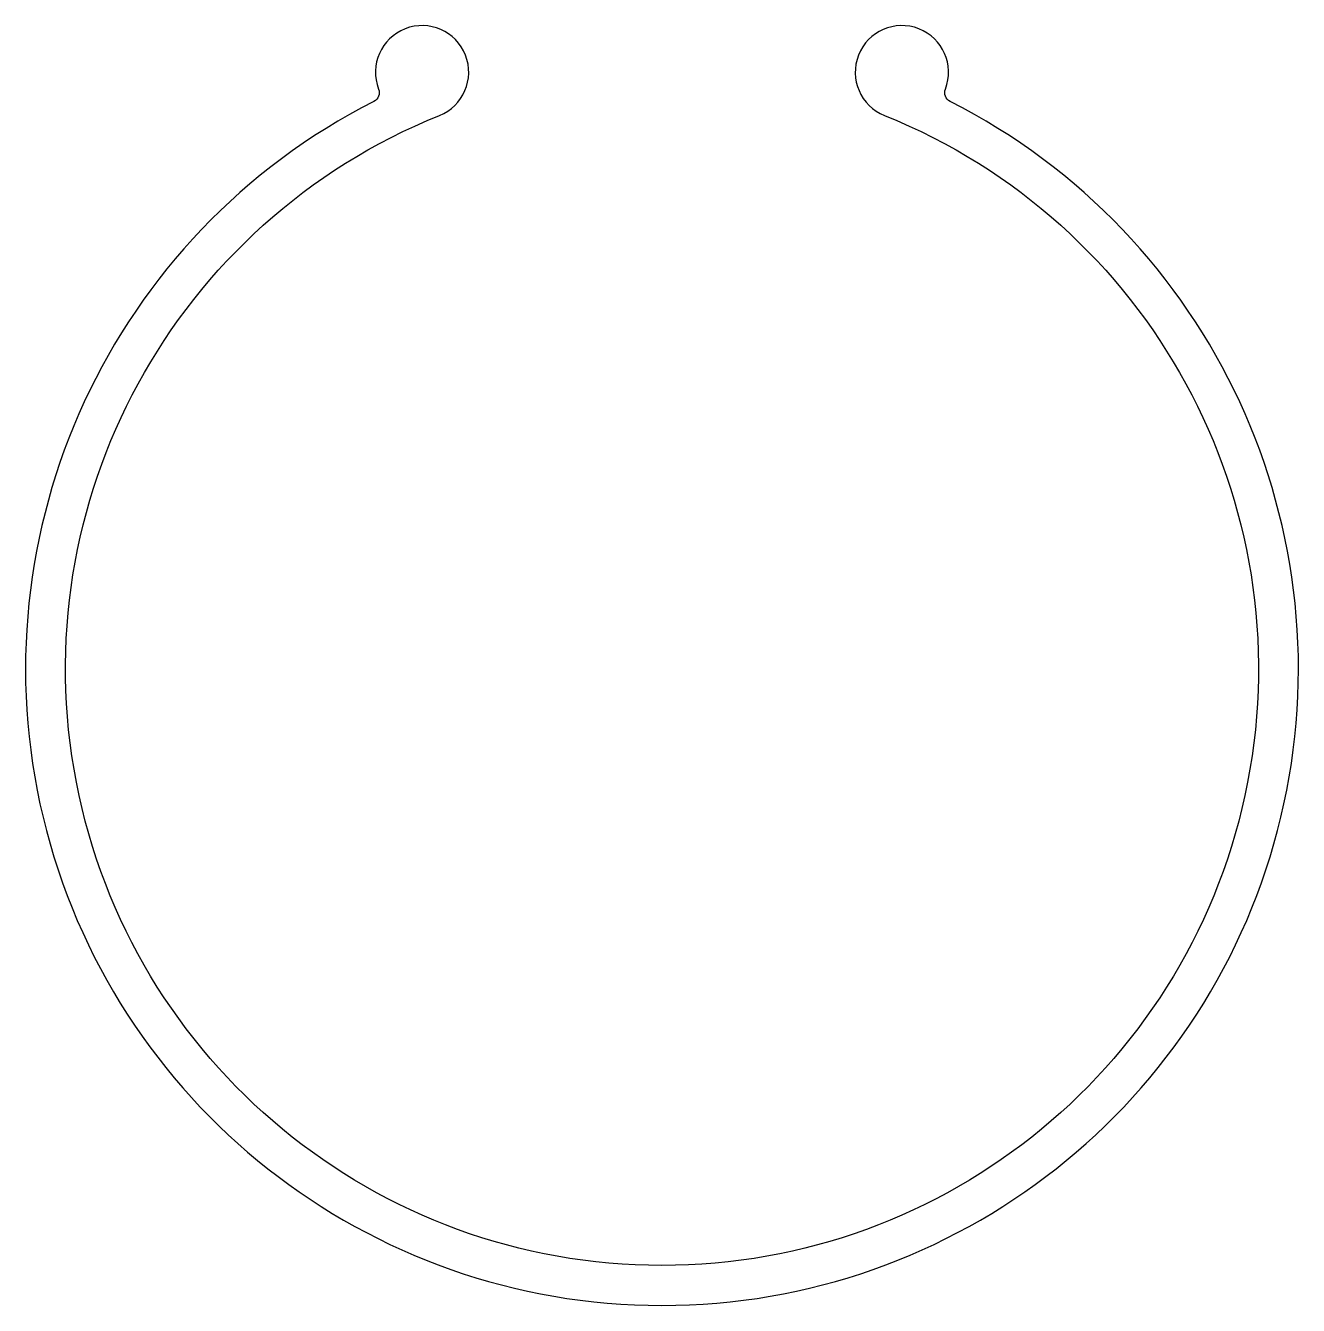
# Model space of a CAD drawing. Extents: x 148.3 to 186.5, y 194.8 to 233.2.
import ezdxf

# ---------------------------------------------------------------- set-up
doc = ezdxf.new("R2010")
doc.units = 0
doc.layers.get('0').update_dxf_attribs({"linetype": 'CONTINUOUS'})

msp = doc.modelspace()

# ---------------------------------------------------------------- linework, layer by layer
msp.add_lwpolyline([(160.732, 230.488, 2.388946), (158.904, 231.284, -0.384453), (158.759, 230.909, 4.176389), (176.061, 230.909, -0.384453), (175.917, 231.284, 2.388946), (174.088, 230.488, -5.167598)], format="xyb", close=True)

doc.saveas('drawing.dxf')
